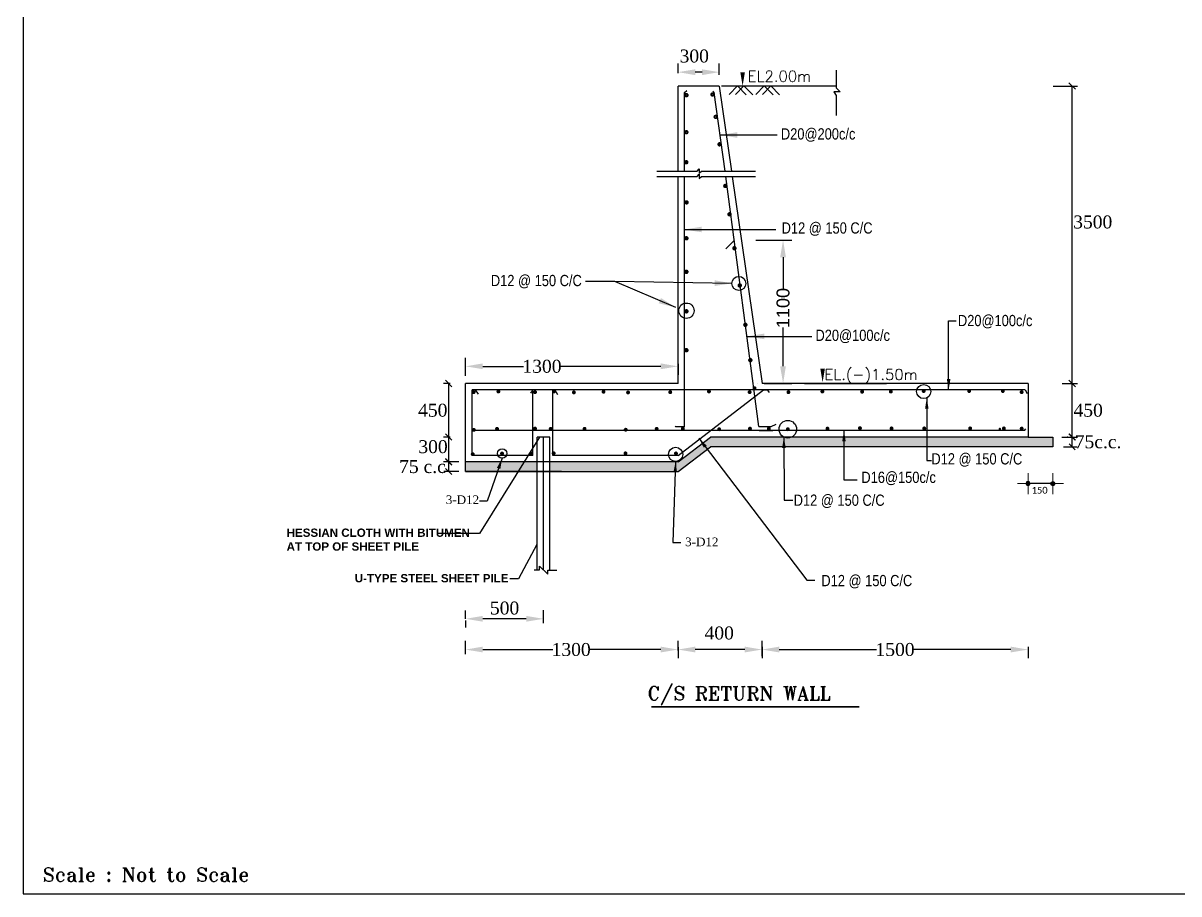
# Model space of a CAD drawing. Extents: x -298162 to 1078160, y -513173 to -216568.
# Drawn here: x 312118 to 325506, y -288827 to -278743 of the extents above; entities that cross this region are included whole.
import ezdxf

# ---------------------------------------------------------------- set-up
doc = ezdxf.new("R2010")
doc.units = 0
doc.header["$MEASUREMENT"] = 0
doc.layers.get('0').update_dxf_attribs({"linetype": 'CONTINUOUS'})
doc.layers.get('DEFPOINTS').update_dxf_attribs({"linetype": 'CONTINUOUS'})
doc.layers.add('Dim', color=7, linetype='CONTINUOUS', lineweight=9)
for name, color, linetype in [('LINE', 7, 'CONTINUOUS'), ('SLOPEEARTH', 3, 'CONTINUOUS'), ('TEXT', 10, 'CONTINUOUS')]:
    doc.layers.add(name, color=color, linetype=linetype)
doc.styles.add('ARIAL', font='ARIALN.TTF')
doc.styles.add('Arial-20', font='arial.ttf')
doc.styles.add('BIG', font='ROMANT.SHX')
doc.styles.add('cb', font='calibri.ttf')
doc.styles.get("Standard").update_dxf_attribs({"font": 'times.ttf', "height": 250})
doc.styles.add('style1', font='times.ttf')
doc.styles.add('sum', font='arialbd.ttf')
doc.dimstyles.new('3', dxfattribs={"dimtxt": 225, "dimasz": 350, "dimexe": 100, "dimexo": 25, "dimgap": 9, "dimtad": 0, "dimdec": 0, "dimzin": 0, "dimdsep": 46, "dimtxsty": 'Standard', "dimcen": 0, "dimclrt": 256, "dimadec": 0, "dimazin": 0, "dimtfac": 1, "dimtdec": 0, "dimtofl": 0, "dimtmove": 2, "dimatfit": 3, "dimfxl": 1, "dimtolj": 1, "dimtzin": 0, "dimarcsym": 0})
doc.dimstyles.new('FAHIM', dxfattribs={"dimscale": 0.6, "dimtxt": 150, "dimasz": 0.25, "dimexe": 0.18, "dimexo": 0.0625, "dimgap": 5, "dimtad": 1, "dimdec": 0, "dimrnd": 1, "dimzin": 12, "dimdsep": 46, "dimtxsty": 'cb', "dimblk1": 'FAHIM', "dimblk2": 'FAHIM', "dimsah": 1, "dimcen": -0.09, "dimse1": 1, "dimse2": 1, "dimclrd": 7, "dimclrt": 7, "dimadec": 0, "dimazin": 0, "dimtfac": 0.01, "dimtdec": 0, "dimtmove": 2, "dimatfit": 3, "dimldrblk": 'FAHIM', "dimfxl": 1, "dimtolj": 1, "dimtzin": 12, "dimarcsym": 0})
doc.dimstyles.new('Oblique', dxfattribs={"dimtxt": 75, "dimasz": 75, "dimexe": 60, "dimexo": 60, "dimgap": 25, "dimtad": 2, "dimtih": 1, "dimtoh": 1, "dimdec": 0, "dimzin": 0, "dimdsep": 46, "dimtxsty": 'Standard', "dimblk": 'OBLIQUE', "dimcen": 0, "dimadec": 0, "dimazin": 0, "dimtfac": 1, "dimtdec": 0, "dimtofl": 0, "dimtmove": 0, "dimatfit": 3, "dimldrblk": 'NONE', "dimfxl": 1, "dimtolj": 1, "dimtzin": 0, "dimarcsym": 0})
doc.dimstyles.get("Standard").update_dxf_attribs({"dimtxt": 75, "dimasz": 75, "dimexe": 60, "dimexo": 60, "dimgap": 100, "dimtad": 1, "dimdec": 0, "dimzin": 0, "dimdsep": 46, "dimtxsty": 'style1', "dimcen": 0.09, "dimclrd": 5, "dimclre": 5, "dimadec": 0, "dimazin": 0, "dimtfac": 1, "dimtdec": 0, "dimtofl": 0, "dimtmove": 0, "dimatfit": 3, "dimfxl": 1, "dimtolj": 1, "dimtzin": 0, "dimarcsym": 0})

# ---------------------------------------------------------------- blocks, each defined once
blk = doc.blocks.new('_Oblique')
at = {"color": 0, "linetype": 'ByBlock', "lineweight": -2}
blk.add_line((-0.5, -0.5), (0.5, 0.5), dxfattribs=at)
blk = doc.blocks.new('*D447')
at = {"layer": 'DEFPOINTS', "color": 0, "lineweight": -2}
for p in [(317048, -283824), (317221, -283824), (317221, -283936)]:
    blk.add_point(p, dxfattribs=at)
at = {"layer": 'LINE', "color": 0, "lineweight": -2}
for p, q in [((317164, -283824), (316991, -283824)), ((317048, -283936), (317048, -283824)), ((317164, -283936), (316991, -283936))]:
    blk.add_line(p, q, dxfattribs=at)
at = {"layer": 'LINE', "color": 0, "lineweight": -2, "xscale": 71.25, "yscale": 71.25, "zscale": 71.25}
for p, rotation in [((317048, -283824), 90), ((317048, -283936), 270)]:
    blk.add_blockref('_Oblique', p, dxfattribs=dict(at, rotation=rotation))
at = {"layer": 'LINE', "color": 0, "insert": (316744, -283880), "char_height": 250, "attachment_point": 5}
blk.add_mtext('\\A1;{\\H0.6x;75 c.c}', dxfattribs=at)
blk = doc.blocks.new('_None')
blk = doc.blocks.new('*D448')
at = {"layer": 'DEFPOINTS', "color": 0, "lineweight": -2}
for p in [(324094, -282916), (324270, -282916), (324090, -283537)]:
    blk.add_point(p, dxfattribs=at)
at = {"layer": 'LINE', "color": 0, "lineweight": -2}
for p, q in [((324154, -282916), (324330, -282916)), ((324270, -283537), (324270, -282916)), ((324150, -283537), (324330, -283537))]:
    blk.add_line(p, q, dxfattribs=at)
at = {"layer": 'LINE', "color": 0, "lineweight": -2, "xscale": 75, "yscale": 75, "zscale": 75}
for p, rotation in [((324270, -282916), 90), ((324270, -283537), 270)]:
    blk.add_blockref('_Oblique', p, dxfattribs=dict(at, rotation=rotation))
at = {"layer": 'LINE', "color": 0, "insert": (324455, -283227), "char_height": 250, "attachment_point": 5}
blk.add_mtext('\\A1;{\\H0.6x;450}', dxfattribs=at)
blk = doc.blocks.new('*D449')
at = {"layer": 'DEFPOINTS', "color": 0, "lineweight": -2}
for p in [(317243, -282718), (319704, -282664), (317243, -282851)]:
    blk.add_point(p, dxfattribs=at)
at = {"layer": 'LINE', "color": 0, "lineweight": -2}
for p, q in [((317243, -282826), (317243, -282618)), ((317443, -282718), (317915, -282718)), ((319504, -282718), (318342, -282718)), ((319704, -282689), (319704, -282818))]:
    blk.add_line(p, q, dxfattribs=at)
for points in [[(317443, -282684), (317443, -282751), (317243, -282718)], [(319504, -282684), (319504, -282751), (319704, -282718)]]:
    blk.add_solid(points, dxfattribs=at)
at = {"layer": 'LINE', "insert": (318128, -282718), "char_height": 250, "attachment_point": 5}
blk.add_mtext('\\A1;{\\H0.6x;1300}', dxfattribs=at)
blk = doc.blocks.new('*D450')
at = {"layer": 'DEFPOINTS', "color": 0, "lineweight": -2}
for p in [(317048, -283537), (317124, -283537), (317124, -283824)]:
    blk.add_point(p, dxfattribs=at)
at = {"layer": 'LINE', "color": 0, "lineweight": -2}
for p, q in [((317064, -283537), (316988, -283537)), ((317048, -283824), (317048, -283537)), ((317064, -283824), (316988, -283824))]:
    blk.add_line(p, q, dxfattribs=at)
at = {"layer": 'LINE', "color": 0, "lineweight": -2, "xscale": 75, "yscale": 75, "zscale": 75}
for p, rotation in [((317048, -283537), 90), ((317048, -283824), 270)]:
    blk.add_blockref('_Oblique', p, dxfattribs=dict(at, rotation=rotation))
at = {"layer": 'LINE', "color": 0, "insert": (316866, -283649), "char_height": 250, "attachment_point": 5}
blk.add_mtext('\\A1;{\\H0.6x;300}', dxfattribs=at)
blk = doc.blocks.new('*D451')
at = {"layer": 'DEFPOINTS', "color": 0, "lineweight": -2}
for p in [(317048, -282916), (317125, -282916), (317125, -283537)]:
    blk.add_point(p, dxfattribs=at)
at = {"layer": 'LINE', "color": 0, "lineweight": -2}
for p, q in [((317065, -282916), (316988, -282916)), ((317048, -283537), (317048, -282916)), ((317065, -283537), (316988, -283537))]:
    blk.add_line(p, q, dxfattribs=at)
at = {"layer": 'LINE', "color": 0, "lineweight": -2, "xscale": 75, "yscale": 75, "zscale": 75}
for p, rotation in [((317048, -282916), 90), ((317048, -283537), 270)]:
    blk.add_blockref('_Oblique', p, dxfattribs=dict(at, rotation=rotation))
at = {"layer": 'LINE', "color": 0, "insert": (316863, -283227), "char_height": 250, "attachment_point": 5}
blk.add_mtext('\\A1;{\\H0.6x;450}', dxfattribs=at)
blk = doc.blocks.new('*D452')
at = {"layer": 'DEFPOINTS', "color": 0, "lineweight": -2}
for p in [(323991, -279472), (324270, -279472), (324094, -282916)]:
    blk.add_point(p, dxfattribs=at)
at = {"layer": 'LINE', "color": 0, "lineweight": -2}
for p, q in [((324051, -279472), (324330, -279472)), ((324270, -282916), (324270, -279472)), ((324154, -282916), (324330, -282916))]:
    blk.add_line(p, q, dxfattribs=at)
at = {"layer": 'LINE', "color": 0, "lineweight": -2, "xscale": 75, "yscale": 75, "zscale": 75}
for p, rotation in [((324270, -279472), 90), ((324270, -282916), 270)]:
    blk.add_blockref('_Oblique', p, dxfattribs=dict(at, rotation=rotation))
at = {"layer": 'LINE', "color": 0, "insert": (324508, -281047), "char_height": 250, "attachment_point": 5}
blk.add_mtext('\\A1;{\\H0.6x;3500}', dxfattribs=at)
blk = doc.blocks.new('*D453')
at = {"layer": 'DEFPOINTS', "color": 0, "lineweight": -2}
for p in [(319704, -285945), (317243, -285998), (317243, -286076)]:
    blk.add_point(p, dxfattribs=at)
at = {"layer": 'LINE', "color": 0, "lineweight": -2}
for p, q in [((317243, -286051), (317243, -285898)), ((319704, -285970), (319704, -286098)), ((317443, -285998), (318252, -285998)), ((319504, -285998), (318679, -285998))]:
    blk.add_line(p, q, dxfattribs=at)
for points in [[(317443, -285964), (317443, -286031), (317243, -285998)], [(319504, -285964), (319504, -286031), (319704, -285998)]]:
    blk.add_solid(points, dxfattribs=at)
at = {"layer": 'LINE', "insert": (318466, -285998), "char_height": 250, "attachment_point": 5}
blk.add_mtext('\\A1;{\\H0.6x;1300}', dxfattribs=at)
blk = doc.blocks.new('*D454')
at = {"layer": 'DEFPOINTS', "color": 0, "lineweight": -2}
for p in [(317243, -285636), (317243, -285642), (318146, -285718)]:
    blk.add_point(p, dxfattribs=at)
at = {"layer": 'LINE', "color": 0, "lineweight": -2}
for p, q in [((318146, -285693), (318146, -285542)), ((317243, -285661), (317243, -285742)), ((317946, -285642), (317443, -285642))]:
    blk.add_line(p, q, dxfattribs=at)
for points in [[(317443, -285608), (317443, -285675), (317243, -285642)], [(317946, -285608), (317946, -285675), (318146, -285642)]]:
    blk.add_solid(points, dxfattribs=at)
at = {"layer": 'LINE', "insert": (317695, -285518), "char_height": 250, "attachment_point": 5}
blk.add_mtext('\\A1;{\\H0.6x;500}', dxfattribs=at)
blk = doc.blocks.new('*D455')
at = {"layer": 'DEFPOINTS', "color": 0, "lineweight": -2}
for p in [(320677, -285943), (323759, -285943), (323759, -285998)]:
    blk.add_point(p, dxfattribs=at)
at = {"layer": 'LINE', "color": 0, "lineweight": -2}
for p, q in [((320677, -285968), (320677, -286098)), ((323759, -285968), (323759, -286098)), ((320877, -285998), (322004, -285998)), ((323559, -285998), (322432, -285998))]:
    blk.add_line(p, q, dxfattribs=at)
for points in [[(320877, -285964), (320877, -286031), (320677, -285998)], [(323559, -285964), (323559, -286031), (323759, -285998)]]:
    blk.add_solid(points, dxfattribs=at)
at = {"layer": 'LINE', "insert": (322218, -285998), "char_height": 250, "attachment_point": 5}
blk.add_mtext('\\A1;{\\H0.6x;1500}', dxfattribs=at)
blk = doc.blocks.new('*D456')
at = {"layer": 'DEFPOINTS', "color": 0, "lineweight": -2}
for p in [(324270, -283537), (324277, -283537), (324112, -283649)]:
    blk.add_point(p, dxfattribs=at)
at = {"layer": 'LINE', "color": 0, "lineweight": -2}
for p, q in [((324220, -283537), (324213, -283537)), ((324270, -283649), (324270, -283537)), ((324169, -283649), (324327, -283649))]:
    blk.add_line(p, q, dxfattribs=at)
at = {"layer": 'LINE', "color": 0, "lineweight": -2, "xscale": 71.25, "yscale": 71.25, "zscale": 71.25}
for p, rotation in [((324270, -283537), 90), ((324270, -283649), 270)]:
    blk.add_blockref('_Oblique', p, dxfattribs=dict(at, rotation=rotation))
at = {"layer": 'LINE', "color": 0, "insert": (324570, -283593), "char_height": 250, "attachment_point": 5}
blk.add_mtext('\\A1;{\\H0.6x;75c.c.}', dxfattribs=at)
blk = doc.blocks.new('*D457')
at = {"layer": 'DEFPOINTS', "color": 0, "lineweight": -2}
for p in [(319704, -279311), (319704, -279347), (320182, -279368)]:
    blk.add_point(p, dxfattribs=at)
at = {"layer": 'LINE', "color": 0, "lineweight": -2}
for p, q in [((319704, -279322), (319704, -279211)), ((320182, -279343), (320182, -279211)), ((319982, -279311), (319904, -279311))]:
    blk.add_line(p, q, dxfattribs=at)
for points in [[(319904, -279278), (319904, -279345), (319704, -279311)], [(319982, -279278), (319982, -279345), (320182, -279311)]]:
    blk.add_solid(points, dxfattribs=at)
at = {"layer": 'LINE', "insert": (319892, -279125), "char_height": 250, "attachment_point": 5}
blk.add_mtext('\\A1;{\\H0.6x;300}', dxfattribs=at)
blk = doc.blocks.new('*D458')
at = {"layer": 'DEFPOINTS', "color": 0, "lineweight": -2}
for p in [(319704, -285998), (319704, -286033), (320677, -286098)]:
    blk.add_point(p, dxfattribs=at)
at = {"layer": 'LINE', "color": 0, "lineweight": -2}
for p, q in [((319704, -286008), (319704, -285898)), ((320677, -286073), (320677, -285898)), ((320477, -285998), (319904, -285998))]:
    blk.add_line(p, q, dxfattribs=at)
for points in [[(319904, -285964), (319904, -286031), (319704, -285998)], [(320477, -285964), (320477, -286031), (320677, -285998)]]:
    blk.add_solid(points, dxfattribs=at)
at = {"layer": 'LINE', "insert": (320181, -285807), "char_height": 250, "attachment_point": 5}
blk.add_mtext('\\A1;{\\H0.6x;400}', dxfattribs=at)
blk = doc.blocks.new('*D474')
at = {"layer": 'DEFPOINTS', "color": 0, "lineweight": -2}
for p in [(320579, -281255), (320921, -281255), (320677, -282916)]:
    blk.add_point(p, dxfattribs=at)
at = {"layer": 'LINE', "color": 0, "lineweight": -2}
for p, q in [((320604, -281255), (321021, -281255)), ((320921, -281455), (320921, -281817)), ((320921, -282716), (320921, -282268)), ((320702, -282916), (321021, -282916))]:
    blk.add_line(p, q, dxfattribs=at)
for points in [[(320887, -281455), (320954, -281455), (320921, -281255)], [(320887, -282716), (320954, -282716), (320921, -282916)]]:
    blk.add_solid(points, dxfattribs=at)
at = {"layer": 'LINE', "insert": (320921, -282043), "char_height": 150, "attachment_point": 5, "rotation": 90, "style": 'Arial-20'}
blk.add_mtext('\\A1;1100', dxfattribs=at)
blk = doc.blocks.new('FAHIM')
at = {"layer": 'Dim', "color": 7}
for p, q in [((-738, 0), (762, 0)), ((0, -750), (0, 750))]:
    blk.add_line(p, q, dxfattribs=at)
at = {"layer": 'Dim', "color": 7, "const_width": 150}
blk.add_lwpolyline([(-75, 0, 1), (75, 0, 1)], format="xyb", close=True, dxfattribs=at)
at = {"layer": 'Dim', "color": 7}
for points in [[(-148, -2, 1), (152, -2, 1)], [(-147, -1, 1), (153, -1, 1)]]:
    blk.add_lwpolyline(points, format="xyb", close=True, dxfattribs=at)
blk = doc.blocks.new('*D555')
at = {"layer": 'DEFPOINTS', "color": 0, "linetype": 'ByBlock', "lineweight": -2}
for p in [(323759, -283650), (324046, -283650), (323759, -284076)]:
    blk.add_point(p, dxfattribs=at)
at = {"layer": 'LINE', "color": 7, "linetype": 'ByBlock', "lineweight": -2}
blk.add_line((324046, -284076), (323759, -284076), dxfattribs=at)
at = {"layer": 'LINE', "color": 7, "linetype": 'ByBlock', "lineweight": -2, "xscale": 0.162, "yscale": 0.162, "zscale": 0.162, "rotation": 180}
blk.add_blockref('FAHIM', (323759, -284076), dxfattribs=at)
at = {"layer": 'LINE', "color": 7, "linetype": 'ByBlock', "lineweight": -2, "xscale": 0.162, "yscale": 0.162, "zscale": 0.162}
blk.add_blockref('FAHIM', (324046, -284076), dxfattribs=at)
at = {"layer": 'LINE', "color": 7, "linetype": 'ByBlock', "lineweight": -2, "insert": (323893, -284153), "char_height": 180, "attachment_point": 5, "style": 'cb'}
blk.add_mtext('\\A1;{\\H0.4333x;150}', dxfattribs=at)

msp = doc.modelspace()

# ---------------------------------------------------------------- hatches: boundary and pattern name
at = {"layer": 'LINE', "linetype": 'ByBlock', "lineweight": -2}
h = msp.add_hatch(dxfattribs=at)
h.set_pattern_fill('AR-CONC', color=0, scale=20, style=0)
h.set_pattern_definition([(50, (0, 0), (143.452037, -12.550427), [15, -165]), (355, (0, 0), (-27.750267, 150.438427), [12, -132]), (100.4514, (11.95, -1.05), (115.701876, 137.88791), [12.74804, -140.22842]), (46.1842, (0, 40), (213.44821, -33.1038), [22.5, -247.5]), (96.6356, (17.79, 37.24), (186.93254, 194.82357), [19.12206, -210.3426]), (351.1842, (0, 40), (186.93239, 194.82372), [18, -198]), (21, (20, 30), (119.38141, -80.523778), [15, -165]), (326, (20, 30), (48.663066, 145.03001), [12, -132]), (71.4514, (29.95, 23.29), (168.044526, 64.5061), [12.74804, -140.22842]), (37.5, (0, 0), (2.431971, 66.578771), [0, -130.4, 0, -134, 0, -132.5]), (7.5, (0, 0), (52.613907, 78.882342), [0, -76.4, 0, -127.4, 0, -50.5]), (327.5, (-44.6, 0), (106.764487, -4.5109743), [0, -50, 0, -156, 0, -207]), (317.5, (-64.6, 0), (116.637234, 20.020996), [0, -65, 0, -103.6, 0, -147])])
h.paths.add_polyline_path([(323758.71, -283649.646), (324045.798, -283649.646), (324045.798, -283537.146), (323758.71, -283537.146), (321020.609, -283537.146, -0.234905814), (320930.134, -283537.146), (320079.198, -283537.146), (319704.198, -283824.808), (318220.915, -283824.808), (318220.915, -283937.308), (319704.198, -283937.308), (320079.198, -283649.646)])
h.paths.add_polyline_path([(318070.915, -283937.308), (318070.915, -283824.808), (317242.705, -283824.808), (317242.705, -283937.308)])

# ---------------------------------------------------------------- linework, layer by layer
at = {"layer": 'LINE', "color": 0}
for p, q in [((319704.198, -280458.46), (319704.198, -279471.656)), ((320182.198, -279471.656), (319704.198, -279471.656)), ((319779.198, -279546.656), (319807.289, -279524.822)), ((320124.298, -279546.656), (320106.817, -279530.014)), ((320182.198, -279471.656), (320324.039, -280458.46)), ((320207.985, -279470.538), (321107.985, -279470.538)), ((321009.205, -279470.538), (321531.566, -279470.538)), ((319779.198, -280458.46), (319779.198, -279546.656)), ((320250.393, -280458.46), (320124.298, -279546.656)), ((319704.198, -282915.876), (319704.198, -280520.936)), ((319779.198, -283418.162), (319779.198, -280520.936)), ((320638.703, -283416.104), (320259.033, -280520.936)), ((320333.019, -280520.936), (320677.262, -282915.876)), ((320358.5, -281255.036), (320256.447, -281356.895)), ((317242.705, -283937.308), (317242.705, -282915.876)), ((319704.198, -282915.876), (317242.705, -282915.876)), ((317317.705, -283749.808), (317317.705, -282990.876)), ((318252.389, -282990.876), (317317.705, -282990.876)), ((318021.098, -282990.876), (317994.988, -283029.849)), ((318021.098, -283749.808), (318021.098, -282990.876)), ((318252.284, -283749.808), (318252.284, -282990.876)), ((320407.198, -282990.876), (318252.389, -282990.876)), ((318278.792, -282990.876), (318306.792, -283044.849)), ((319704.198, -283749.808), (320693.553, -282990.876)), ((323725.333, -282990.876), (320407.198, -282990.876)), ((323758.71, -282915.876), (320677.262, -282915.876)), ((320693.553, -282990.876), (320736.853, -282990.876)), ((321170.407, -282915.876), (322117.407, -282915.876)), ((323758.71, -282915.876), (323758.71, -283537.146)), ((319676.821, -283418.162), (319670.537, -283409.286)), ((318070.915, -285076.138), (318070.915, -283537.146)), ((318070.915, -285076.138), (318070.915, -283537.146)), ((318220.915, -283537.146), (318070.915, -283537.146)), ((318145.915, -285076.532), (318145.915, -283537.146)), ((318220.915, -285080.138), (318220.915, -283537.146)), ((319704.198, -283824.808), (320079.198, -283537.146)), ((323758.71, -283537.146), (320079.198, -283537.146)), ((319704.198, -283937.308), (320079.198, -283649.646)), ((323758.71, -283649.646), (320079.198, -283649.646)), ((319704.198, -283824.808), (317242.705, -283824.808)), ((318021.098, -283749.808), (317317.705, -283749.808)), ((319704.198, -283749.808), (318252.284, -283749.808)), ((318031.889, -283937.308), (317242.705, -283937.308)), ((317242.705, -283937.308), (319704.198, -283937.308)), ((318355.389, -283937.308), (318033.889, -283937.308)), ((317242.705, -285641.823), (317242.705, -285544.064))]:
    msp.add_line(p, q, dxfattribs=at)
at = {"layer": 'LINE', "color": 0, "linetype": 'ByBlock', "lineweight": -2}
for p, q in [((319458.241, -280458.46), (319927.026, -280458.46)), ((319927.026, -280458.46), (319948.659, -280430.299)), ((319948.659, -280430.299), (319949.359, -280479.133)), ((319949.359, -280479.133), (319974.502, -280458.46)), ((319974.502, -280458.46), (320602.351, -280458.46)), ((319458.241, -280520.936), (319927.026, -280520.936)), ((319927.026, -280520.936), (319948.659, -280492.776)), ((319948.659, -280492.776), (319949.359, -280541.609)), ((319949.359, -280541.609), (319974.502, -280520.936)), ((319974.502, -280520.936), (320602.351, -280520.936)), ((317352.758, -282990.876), (317387.551, -283039.96)), ((320736.853, -282990.876), (320761.327, -283020.374)), ((323725.333, -282990.876), (323750.073, -283031.033)), ((319779.198, -283418.162), (319676.821, -283418.162)), ((320638.703, -283416.104), (320782.885, -283416.104)), ((320782.885, -283416.104), (320839.372, -283388.375)), ((323716.333, -283462.146), (317317.705, -283462.146)), ((320645.07, -283462.146), (320800.812, -283462.146)), ((323716.333, -283462.146), (323731.689, -283440.915))]:
    msp.add_line(p, q, dxfattribs=at)
at = {"layer": 'LINE'}
msp.add_line((320629.401, -282915.876), (320629.401, -282915.876), dxfattribs=at)
at = {"layer": 'LINE', "color": 0}
msp.add_lwpolyline([(312117.714, -288827.221), (340579.36, -288827.221), (340579.36, -268700.771), (312117.714, -268700.771)], close=True, dxfattribs=at)
at = {"layer": 'LINE', "color": 0, "linetype": 'ByBlock', "lineweight": -2}
for points in [[(321536.771, -279286.29), (321536.771, -279492.409), (321581.426, -279537.785), (321509.128, -279537.957), (321536.771, -279579.673), (321536.771, -279812.536)], [(323758.71, -283537.146), (324045.798, -283537.146), (324045.798, -283649.646), (323758.71, -283649.646)]]:
    msp.add_lwpolyline(points, dxfattribs=at)
at = {"layer": 'LINE', "color": 0}
for points, const_width in [([(320113.95, -279569.598, -1), (320092.95, -279569.598, -1)], 30.24), ([(320118.375, -279568.543, -1), (320103.375, -279568.543, -1)], 30.24), ([(319802.665, -279573.104, -1), (319787.665, -279573.104, -1)], 30.24), ([(319811.69, -279577.57, -1), (319790.69, -279577.57, -1)], 30.24), ([(320150.791, -279828.933, -1), (320129.791, -279828.933, -1)], 30.24), ([(319800.798, -280006.373, -1), (319785.798, -280006.373, -1)], 30.24), ([(319811.298, -280006.373, -1), (319790.298, -280006.373, -1)], 30.24), ([(320196.077, -280146.819, -1), (320175.077, -280146.819, -1)], 30.24), ([(320200.502, -280145.762, -1), (320185.502, -280145.762, -1)], 15), ([(319810.353, -280354.765, -1), (319789.353, -280354.765, -1)], 30.24), ([(319801.057, -280350.689, -1), (319786.057, -280350.689, -1)], 15), ([(320262.611, -280628.673, -1), (320241.611, -280628.673, -1)], 30.24), ([(320267.036, -280627.617, -1), (320252.036, -280627.617, -1)], 15), ([(319812.897, -280819.154, -1), (319791.897, -280819.154, -1)], 30.24), ([(319802.798, -280816.732, -1), (319787.798, -280816.732, -1)], 15), ([(320311.242, -280957.176, -1), (320290.242, -280957.176, -1)], 30.24), ([(320315.667, -280956.12, -1), (320300.667, -280956.12, -1)], 15), ([(319811.512, -281234.783, -1), (319790.512, -281234.783, -1)], 30.24), ([(319808.512, -281227.283, -1), (319793.512, -281227.283, -1)], 15), ([(320367.7, -281350.626, -1), (320346.7, -281350.626, -1)], 30.24), ([(320372.125, -281349.568, -1), (320357.125, -281349.568, -1)], 15), ([(319811.512, -281623.283, -1), (319790.512, -281623.283, -1)], 30.24), ([(319808.512, -281623.283, -1), (319793.512, -281623.283, -1)], 15), ([(320429.547, -281781.026, -1), (320408.547, -281781.026, -1)], 30.24), ([(320434.047, -281781.026, -1), (320419.047, -281781.026, -1)], 15), ([(319811.512, -282080.783, -1), (319790.512, -282080.783, -1)], 30.24), ([(319808.512, -282073.283, -1), (319793.512, -282073.283, -1)], 15), ([(320494.56, -282236.991, -1), (320473.56, -282236.991, -1)], 30.24), ([(320498.985, -282235.931, -1), (320483.985, -282235.931, -1)], 15), ([(319811.512, -282530.783, -1), (319790.512, -282530.783, -1)], 30.24), ([(319808.512, -282523.283, -1), (319793.512, -282523.283, -1)], 15), ([(320552.224, -282646.391, -1), (320531.224, -282646.391, -1)], 30.24), ([(320556.649, -282645.334, -1), (320541.649, -282645.334, -1)], 15), ([(317348.1, -283017.145, -1), (317325.6, -283017.145, -1)], 22.5), ([(317344.314, -283009.645, -1), (317329.314, -283009.645, -1)], 15), ([(317634.687, -283009.645, -1), (317612.187, -283009.645, -1)], 22.5), ([(318058.968, -283017.145, -1), (318036.468, -283017.145, -1)], 22.5), ([(318055.218, -283009.645, -1), (318040.218, -283009.645, -1)], 15), ([(318277.468, -283009.645, -1), (318254.968, -283009.645, -1)], 22.5), ([(318266.218, -283009.645, -1), (318251.218, -283009.645, -1)], 15), ([(318509.166, -283019.441, -1), (318486.666, -283019.441, -1)], 22.5), ([(318512.916, -283019.441, -1), (318497.916, -283019.441, -1)], 15), ([(318852.744, -283011.822, -1), (318830.244, -283011.822, -1)], 22.5), ([(318856.494, -283011.822, -1), (318841.494, -283011.822, -1)], 15), ([(319136.77, -283020.315, -1), (319114.27, -283020.315, -1)], 22.5), ([(319140.52, -283020.315, -1), (319125.52, -283020.315, -1)], 15), ([(319625.114, -283017.145, -1), (319602.614, -283017.145, -1)], 22.5), ([(319621.364, -283009.645, -1), (319606.364, -283009.645, -1)], 15), ([(320073.529, -283009.645, -1), (320051.029, -283009.645, -1)], 22.5), ([(320544.778, -283017.145, -1), (320522.278, -283017.145, -1)], 22.5), ([(320541.028, -283009.645, -1), (320526.028, -283009.645, -1)], 15), ([(320601.799, -282971.236, -1), (320579.299, -282971.236, -1)], 22.5), ([(320605.264, -282973.283, -1), (320590.264, -282973.283, -1)], 15), ([(320994.778, -283017.145, -1), (320972.278, -283017.145, -1)], 22.5), ([(320991.028, -283009.645, -1), (320976.028, -283009.645, -1)], 15), ([(321387.614, -283009.645, -1), (321365.114, -283009.645, -1)], 22.5), ([(321391.364, -283009.645, -1), (321376.364, -283009.645, -1)], 15), ([(321847.637, -283011.562, -1), (321825.137, -283011.562, -1)], 22.5), ([(321843.887, -283004.062, -1), (321828.887, -283004.062, -1)], 15), ([(322180.508, -283009.645, -1), (322158.008, -283009.645, -1)], 22.5), ([(322184.258, -283009.645, -1), (322169.258, -283009.645, -1)], 15), ([(322561.394, -283004.079, -1), (322538.894, -283004.079, -1)], 22.5), ([(322565.144, -283004.062, -1), (322550.144, -283004.062, -1)], 15), ([(323087.739, -283004.079, -1), (323065.239, -283004.079, -1)], 22.5), ([(323091.489, -283004.062, -1), (323076.489, -283004.062, -1)], 15), ([(323477.867, -283004.079, -1), (323455.367, -283004.079, -1)], 22.5), ([(323481.617, -283004.062, -1), (323466.617, -283004.062, -1)], 15), ([(323695.684, -283017.145, -1), (323673.184, -283017.145, -1)], 22.5), ([(323691.954, -283009.645, -1), (323676.954, -283009.645, -1)], 15), ([(317618.723, -283441.629, -1), (317596.223, -283441.629, -1)], 22.5), ([(317622.473, -283441.629, -1), (317607.473, -283441.629, -1)], 15), ([(318058.968, -283438.67, -1), (318036.468, -283438.67, -1)], 22.5), ([(318240.163, -283441.629, -1), (318217.663, -283441.629, -1)], 22.5), ([(318243.913, -283441.629, -1), (318228.913, -283441.629, -1)], 15), ([(318632.418, -283441.629, -1), (318609.918, -283441.629, -1)], 22.5), ([(318636.168, -283441.629, -1), (318621.168, -283441.629, -1)], 15), ([(319467.858, -283441.629, -1), (319445.358, -283441.629, -1)], 22.5), ([(319471.608, -283441.629, -1), (319456.608, -283441.629, -1)], 15), ([(319770.631, -283440.675, -1), (319748.131, -283440.675, -1)], 22.5), ([(320192.16, -283446.17, -1), (320169.66, -283446.17, -1)], 22.5), ([(320548.589, -283439.711, -1), (320526.089, -283439.711, -1)], 22.5), ([(320766.619, -283439.762, -1), (320744.119, -283439.762, -1)], 22.5), ([(320770.369, -283439.762, -1), (320755.369, -283439.762, -1)], 15), ([(320987.278, -283446.17, -1), (320964.778, -283446.17, -1)], 22.5), ([(321446.274, -283438.821, -1), (321423.774, -283438.821, -1)], 22.5), ([(321822.797, -283433.178, -1), (321800.297, -283433.178, -1)], 22.5), ([(321817.887, -283440.588, -1), (321802.887, -283440.588, -1)], 15), ([(322188.983, -283436.796, -1), (322166.483, -283436.796, -1)], 22.5), ([(322567.76, -283436.732, -1), (322545.26, -283436.732, -1)], 22.5), ([(323099.267, -283436.732, -1), (323076.767, -283436.732, -1)], 22.5), ([(323490.095, -283436.732, -1), (323467.595, -283436.732, -1)], 22.5), ([(323696.45, -283438.708, -1), (323673.95, -283438.708, -1)], 22.5), ([(317349.469, -283453.538, -1), (317326.969, -283453.538, -1)], 22.5), ([(317344.314, -283446.17, -1), (317329.314, -283446.17, -1)], 15), ([(318055.218, -283446.17, -1), (318040.218, -283446.17, -1)], 15), ([(319109.083, -283451.862, -1), (319086.583, -283451.862, -1)], 22.5), ([(319112.833, -283451.862, -1), (319097.833, -283451.862, -1)], 15), ([(319771.985, -283446.17, -1), (319756.985, -283446.17, -1)], 15), ([(320195.91, -283446.17, -1), (320180.91, -283446.17, -1)], 15), ([(320541.028, -283446.17, -1), (320526.028, -283446.17, -1)], 15), ([(320991.028, -283446.17, -1), (320976.028, -283446.17, -1)], 15), ([(321441.028, -283446.17, -1), (321426.028, -283446.17, -1)], 15), ([(322184.258, -283444.232, -1), (322169.258, -283444.232, -1)], 15), ([(322564.01, -283444.232, -1), (322549.01, -283444.232, -1)], 15), ([(323095.517, -283444.232, -1), (323080.517, -283444.232, -1)], 15), ([(323439.332, -283444.232, -1), (323424.332, -283444.232, -1)], 15), ([(323486.345, -283444.232, -1), (323471.345, -283444.232, -1)], 15), ([(323691.954, -283446.17, -1), (323676.954, -283446.17, -1)], 15), ([(317336.765, -283734.583, -1), (317314.265, -283734.583, -1)], 22.5), ([(317340.515, -283734.583, -1), (317325.515, -283734.583, -1)], 15), ([(317676.672, -283726.665, -1), (317654.172, -283726.665, -1)], 22.5), ([(318014.103, -283727.083, -1), (317991.603, -283727.083, -1)], 22.5), ([(318010.353, -283734.583, -1), (317995.353, -283734.583, -1)], 15), ([(318274.644, -283724.537, -1), (318252.144, -283724.537, -1)], 22.5), ([(318275.039, -283730.788, -1), (318260.039, -283730.788, -1)], 15), ([(319106.274, -283725.267, -1), (319083.774, -283725.267, -1)], 22.5), ([(319110.024, -283725.267, -1), (319095.024, -283725.267, -1)], 15), ([(319691.465, -283726.421, -1), (319668.965, -283726.421, -1)], 22.5), ([(319689.02, -283733.807, -1), (319674.02, -283733.807, -1)], 15)]:
    msp.add_lwpolyline(points, format="xyb", close=True, dxfattribs=dict(at, const_width=const_width))
for points in [[(320295.41, -279569.769), (320392.407, -279470.538), (320494.41, -279573.769)], [(320370.166, -279567.91), (320467.163, -279468.679), (320569.166, -279571.91)], [(320606.41, -279569.769), (320703.407, -279470.538), (320805.41, -279573.769)], [(320681.166, -279567.91), (320778.163, -279468.679), (320880.166, -279571.91)], [(318038.624, -285076.138), (318097.624, -285076.138), (318097.624, -285031.138), (318197.624, -285125.138), (318197.624, -285080.138), (318300.624, -285080.138)]]:
    msp.add_lwpolyline(points, dxfattribs=at)
at = {"layer": 'LINE', "color": 0, "const_width": 20}
msp.add_lwpolyline([(319395.065, -286660.649), (321806.093, -286660.649)], dxfattribs=at)
at = {"layer": 'LINE', "color": 0}
for centre, radius in [((320409.369, -281757.474), 80.646), ((319801.012, -282073.283), 88.698), ((322550.239, -283009.645), 82.103), ((320975.372, -283446.17), 101.603), ((317666.969, -283726.39), 54.811), ((319676.228, -283737.359), 81.804)]:
    msp.add_circle(centre, radius, dxfattribs=at)
at = {"layer": 'SLOPEEARTH', "color": 0}
for points in [[(320478.341, -279313.038), (320425.841, -279313.038), (320452.091, -279470.538)], [(321352.644, -282744.513), (321405.144, -282744.513), (321378.894, -282902.013)]]:
    msp.add_solid(points, dxfattribs=at)

# ---------------------------------------------------------------- texts
at = {"color": 0, "linetype": 'Continuous', "lineweight": -3, "insert": (315170.004, -284725.053), "char_height": 96, "attachment_point": 4, "style": 'sum'}
msp.add_mtext('HESSIAN CLOTH WITH BITUMEN \\PAT TOP OF SHEET PILE ', dxfattribs=at)
at = {"color": 0, "linetype": 'Continuous', "lineweight": -3, "insert": (317740.012, -285172.122), "char_height": 96, "width": 2296.63872, "attachment_point": 6, "style": 'sum'}
msp.add_mtext('U-TYPE STEEL SHEET PILE', dxfattribs=at)
at = {"layer": 'LINE', "color": 0}
for s, height, style, p in [('D20@200c/c', 130, 'ARIAL', (320895.692, -280091.143)), ('D12 @ 150 C/C', 130, 'ARIAL', (320904.156, -281180.449)), ('D12 @ 150 C/C', 130, 'ARIAL', (317536.2, -281789.108)), ('D20@100c/c', 130, 'ARIAL', (322946.275, -282252.608)), ('D20@100c/c', 130, 'ARIAL', (321296.202, -282423.427)), ('D12 @ 150 C/C', 130, 'ARIAL', (322638.962, -283853.954)), ('D16@150c/c', 130, 'ARIAL', (321827.978, -284068.164)), ('D12 @ 150 C/C', 130, 'ARIAL', (321043.865, -284332.865)), ('D12 @ 150 C/C', 130, 'ARIAL', (321364.562, -285263.947)), ('C/S RETURN WALL', 160, 'BIG', (319349.426, -286585.044)), ('Scale : Not to Scale', 160, 'BIG', (312345.906, -288683.99))]:
    msp.add_text(s, height=height, dxfattribs=dict(at, style=style)).set_placement(p)
for p in [(317014.292, -284312.46), (319786.715, -284800.559)]:
    msp.add_text('3-D12', height=100, dxfattribs=at).set_placement(p)
at = {"layer": 'TEXT', "color": 0, "style": 'BIG'}
for s, p in [('EL2.00m', (320511.391, -279421.162)), ('EL.(-)1.50m', (321399.981, -282875.96))]:
    msp.add_text(s, height=126, dxfattribs=at).set_placement(p)

# ---------------------------------------------------------------- dimensions: what is measured, and where the dimension line sits
at = {"layer": 'LINE', "color": 0}
for base, p1, p2, text, picture, middle in [((319704.198, -279311.41), (320182.198, -279367.793), (319704.198, -279346.751), '{\\H0.6x;300}', '*D457', (319891.698, -279124.648)), ((317242.705, -282717.537), (319704.198, -282664.484), (317242.705, -282851.299), '{\\H0.6x;1300}', '*D449', (318128.487, -282717.537)), ((317242.705, -285641.823), (318145.915, -285718.048), (317242.705, -285636.233), '{\\H0.6x;500}', '*D454', (317694.604, -285518.374)), ((319704.198, -285997.8), (320677.262, -286097.8), (319704.198, -286033.141), '{\\H0.6x;400}', '*D458', (320181.254, -285807.119)), ((317242.705, -285997.818), (319704.198, -285944.766), (317242.705, -286075.888), '{\\H0.6x;1300}', '*D453', (318465.672, -285997.818))]:
    dim = msp.add_linear_dim(base=base, p1=p1, p2=p2, text=text, dimstyle='3', override={"dimtxt": 150, "dimasz": 200}, dxfattribs=at)
    dim.commit()
    dim.dimension.update_dxf_attribs({"geometry": picture, "text_midpoint": middle, "dimtype": 160})
for base, p1, p2, text, picture, middle in [((324270.057, -279471.656), (324093.536, -282915.876), (323991.034, -279471.656), '{\\H0.6x;3500}', '*D452', (324270.057, -281047.256)), ((317048.286, -282915.876), (317124.563, -283537.146), (317124.563, -282915.876), '{\\H0.6x;450}', '*D451', (317048.286, -283226.511)), ((324270.057, -282915.876), (324089.78, -283537.146), (324093.536, -282915.876), '{\\H0.6x;450}', '*D448', (324270.057, -283226.511)), ((317048.286, -283537.146), (317123.529, -283823.871), (317123.529, -283537.146), '{\\H0.6x;300}', '*D450', (317048.286, -283648.871))]:
    dim = msp.add_linear_dim(base=base, p1=p1, p2=p2, angle=270, text=text, dimstyle='Oblique', dxfattribs=at)
    dim.commit()
    dim.dimension.update_dxf_attribs({"geometry": picture, "text_midpoint": middle, "dimtype": 160})
for base, p1, p2, angle, text, dimstyle, override, picture, middle in [((320920.616, -281255.036), (320677.262, -282915.876), (320578.888, -281255.036), 90, '1100', '3', {"dimtxt": 150, "dimasz": 200, "dimtxsty": 'Arial-20'}, '*D474', (320920.616, -282042.581)), ((317048.286, -283823.871), (317221.049, -283936.371), (317221.049, -283823.871), 90, '{\\H0.6x;75 c.c}', 'Oblique', {"dimscale": 0.95, "dimtxt": 65, "dimgap": 50}, '*D447', (317048.286, -283880.121)), ((324270.206, -283536.997), (324112.313, -283649.497), (324276.569, -283536.997), 270, '{\\H0.6x;75c.c.}', 'Oblique', {"dimscale": 0.95, "dimtxt": 65, "dimgap": 50}, '*D456', (324270.206, -283593.247))]:
    dim = msp.add_linear_dim(base=base, p1=p1, p2=p2, angle=angle, text=text, dimstyle=dimstyle, override=override, dxfattribs=at)
    dim.commit()
    dim.dimension.update_dxf_attribs({"geometry": picture, "text_midpoint": middle, "dimtype": 160})
at = {"layer": 'LINE', "color": 0, "linetype": 'ByBlock', "lineweight": -2}
dim = msp.add_linear_dim(base=(323758.71, -284076.13), p1=(324045.798, -283649.646), p2=(323758.71, -283649.646), text='{\\H0.4333x;150}', dimstyle='FAHIM', override={"dimtxt": 300, "dimasz": 0.27, "dimgap": 10}, dxfattribs=at)
dim.commit()
dim.dimension.update_dxf_attribs({"geometry": '*D555', "text_midpoint": (323893.08, -284152.816), "dimtype": 160})
at = {"layer": 'LINE', "color": 0}
dim = msp.add_linear_dim(base=(323758.71, -285997.8), p1=(320677.262, -285942.649), p2=(323758.71, -285942.649), text='{\\H0.6x;1500}', dimstyle='3', override={"dimtxt": 150, "dimasz": 200}, dxfattribs=at)
dim.commit()
dim.dimension.update_dxf_attribs({"geometry": '*D455', "text_midpoint": (322217.986, -285997.8)})

# ---------------------------------------------------------------- leaders
at = {"color": 0, "linetype": 'Continuous', "lineweight": -3}
for points in [[(318097.731, -283537.146), (317404.855, -284653.592), (316929.057, -284653.411)], [(318069.366, -284781.882), (317855.673, -285178.456), (317754.394, -285178.456)]]:
    msp.add_leader(points, dimstyle='Standard', override={"dimasz": 50, "dimclrd": 0}, dxfattribs=at)
at = {"layer": 'LINE', "color": 0}
for points, override in [([(320192.328, -280038.586), (320853.692, -280038.586)], {"dimasz": 200, "dimgap": 9, "dimtad": 0}), ([(319779.198, -281132.868), (320835.407, -281132.868)], {"dimasz": 200}), ([(319677.06, -282035.664), (318972.99, -281734.868), (318631.99, -281734.868)], {"dimasz": 200}), ([(320328.723, -281757.474), (318972.99, -281734.868)], {"dimasz": 200}), ([(322838.708, -282990.876), (322838.708, -282191.515), (322924.377, -282191.515)], {"dimasz": 125}), ([(320504.382, -282370.869), (321254.202, -282370.869)], {"dimasz": 200, "dimgap": 9, "dimtad": 0}), ([(322585.883, -283083.607), (322585.883, -283807.954), (322638.962, -283807.954)], {"dimasz": 125}), ([(319943.759, -283548.496), (321194.407, -285195.138), (321287.407, -285195.138)], {"dimasz": 125}), ([(320930.134, -283537.146), (320933.407, -284268.138), (321035.407, -284268.138)], {"dimasz": 125}), ([(321626.413, -283462.146), (321626.413, -284030.437), (321777.52, -284030.437)], {"dimasz": 125}), ([(317667.077, -283781.2), (317494.581, -284280.24), (317403.365, -284279.932)], {"dimasz": 125}), ([(319676.228, -283819.163), (319645.132, -284756.871), (319735.893, -284756.871)], {"dimasz": 125})]:
    msp.add_leader(points, dimstyle='3', override=override, dxfattribs=at)

doc.saveas('drawing.dxf')
